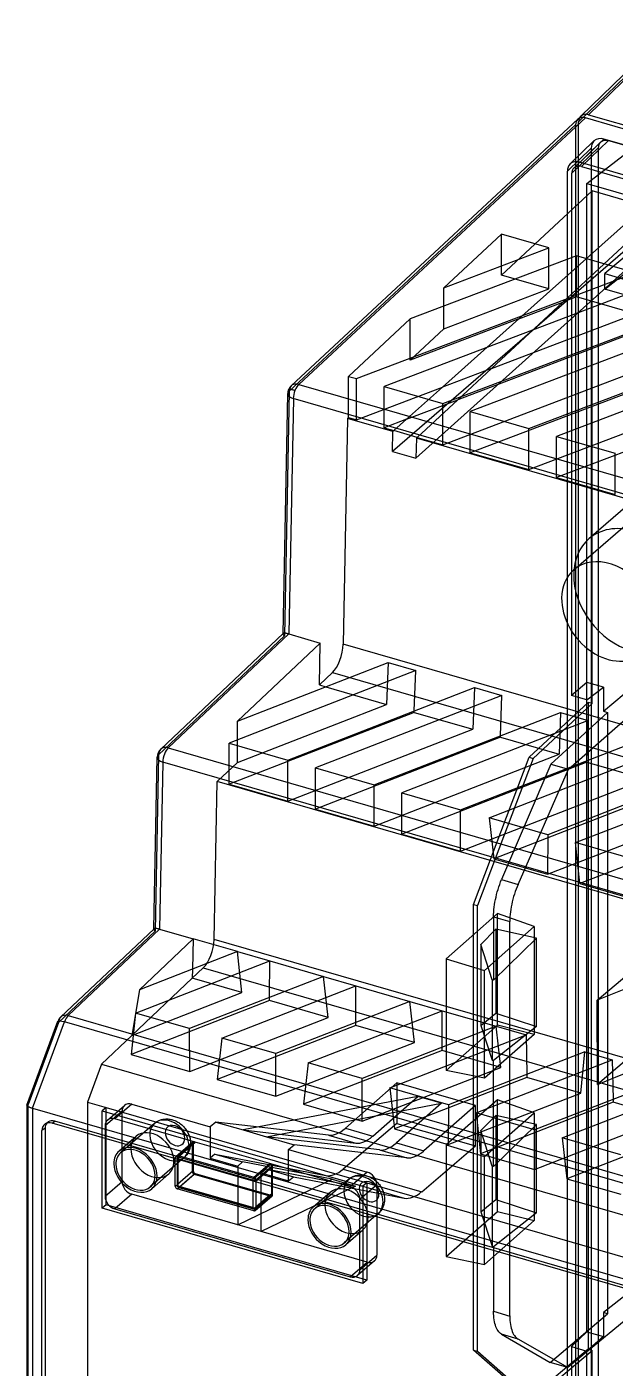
# Model space of a CAD drawing. Header units: millimetres. Extents: x 119 to 193, y -192 to -87.
# Drawn here: x 118.7 to 144.7, y -146.6 to -87.3 of the extents above; entities that cross this region are included whole.
import ezdxf

# ---------------------------------------------------------------- set-up
doc = ezdxf.new("R2010")
doc.units = ezdxf.units.MM
doc.layers.add('MAIN-1', color=7, linetype='Continuous')
doc.layers.add('MAIN-2', color=7, linetype='Continuous')

msp = doc.modelspace()

# ---------------------------------------------------------------- linework, layer by layer
at = {"layer": 'MAIN-1'}
for p, q in [((143.157, -91.236), (147.167, -87.353)), ((143.496, -91.17), (147.505, -87.287)), ((143.496, -91.17), (187.729, -103.939)), ((143.026, -91.373), (130.365, -103.144)), ((130.699, -103.083), (143.36, -91.311)), ((187.565, -104.072), (143.36, -91.311)), ((139.655, -96.445), (137.11, -98.812)), ((139.655, -97.844), (139.655, -96.445)), ((141.746, -97.049), (139.655, -96.445)), ((137.11, -98.812), (141.746, -97.049)), ((142.965, -97.401), (135.625, -100.193)), ((145.556, -98.149), (142.965, -97.401)), ((142.965, -99.134), (142.965, -97.401)), ((133.245, -102.831), (145.556, -98.149)), ((146.775, -98.501), (134.464, -103.183)), ((137.056, -103.931), (149.367, -99.249)), ((150.586, -99.601), (138.275, -104.283)), ((135.625, -100.193), (132.896, -102.73)), ((135.625, -101.926), (135.625, -100.193)), ((140.866, -105.031), (153.177, -100.349)), ((154.397, -100.701), (142.085, -105.383)), ((130.699, -103.083), (174.515, -115.732)), ((132.896, -102.73), (133.245, -102.831)), ((130.206, -103.501), (129.999, -114.101)), ((130.207, -103.474), (130.206, -103.501)), ((130.21, -103.447), (130.207, -103.474)), ((130.214, -103.421), (130.21, -103.447)), ((130.219, -103.395), (130.214, -103.421)), ((130.226, -103.368), (130.219, -103.395)), ((130.225, -103.537), (130.224, -103.566)), ((130.228, -103.512), (130.225, -103.537)), ((130.234, -103.342), (130.226, -103.368)), ((130.231, -103.488), (130.228, -103.512)), ((130.237, -103.466), (130.231, -103.488)), ((130.244, -103.316), (130.234, -103.342)), ((130.243, -103.444), (130.237, -103.466)), ((130.252, -103.423), (130.243, -103.444)), ((130.255, -103.291), (130.244, -103.316)), ((130.261, -103.401), (130.252, -103.423)), ((130.269, -103.264), (130.255, -103.291)), ((130.273, -103.379), (130.261, -103.401)), ((130.285, -103.238), (130.269, -103.264)), ((130.285, -103.357), (130.273, -103.379)), ((130.299, -103.217), (130.285, -103.238)), ((130.299, -103.335), (130.285, -103.357)), ((130.314, -103.198), (130.299, -103.217)), ((130.314, -103.313), (130.299, -103.335)), ((130.326, -103.184), (130.314, -103.198)), ((130.314, -103.313), (130.316, -103.291)), ((130.33, -103.314), (130.314, -103.313)), ((130.316, -103.291), (130.318, -103.27)), ((130.318, -103.27), (130.322, -103.25)), ((130.322, -103.25), (130.326, -103.231)), ((130.339, -103.17), (130.326, -103.184)), ((130.326, -103.231), (130.332, -103.213)), ((130.348, -103.316), (130.33, -103.314)), ((130.332, -103.213), (130.338, -103.196)), ((130.338, -103.196), (130.346, -103.18)), ((130.352, -103.157), (130.339, -103.17)), ((130.346, -103.18), (130.355, -103.165)), ((130.366, -103.318), (130.348, -103.316)), ((130.365, -103.144), (130.352, -103.157)), ((130.355, -103.165), (130.366, -103.151)), ((130.366, -103.151), (130.378, -103.136)), ((130.385, -103.321), (130.366, -103.318)), ((130.378, -103.136), (130.393, -103.121)), ((130.405, -103.325), (130.385, -103.321)), ((130.426, -103.329), (130.405, -103.325)), ((130.448, -103.334), (130.426, -103.329)), ((130.472, -103.34), (130.448, -103.334)), ((130.499, -103.347), (130.472, -103.34)), ((130.53, -103.355), (130.499, -103.347)), ((134.464, -103.183), (137.056, -103.931)), ((130.457, -103.712), (130.254, -114.111)), ((174.272, -116.36), (130.456, -103.712)), ((138.275, -104.283), (140.866, -105.031)), ((142.085, -105.383), (144.677, -106.131)), ((130.007, -114.094), (124.597, -119.207)), ((124.932, -119.145), (130.253, -114.111)), ((130.012, -114.09), (130.006, -114.094)), ((130.02, -114.086), (130.012, -114.09)), ((130.029, -114.083), (130.02, -114.086)), ((130.039, -114.081), (130.029, -114.083)), ((130.052, -114.079), (130.039, -114.081)), ((130.067, -114.079), (130.052, -114.079)), ((130.083, -114.079), (130.067, -114.079)), ((130.1, -114.08), (130.083, -114.079)), ((130.119, -114.082), (130.1, -114.08)), ((130.139, -114.085), (130.119, -114.082)), ((130.161, -114.089), (130.139, -114.085)), ((130.182, -114.094), (130.161, -114.089)), ((130.205, -114.099), (130.182, -114.094)), ((130.229, -114.105), (130.205, -114.099)), ((130.253, -114.111), (130.229, -114.105)), ((130.253, -114.111), (131.643, -114.512)), ((131.643, -114.512), (127.988, -117.967)), ((131.607, -116.366), (131.643, -114.512)), ((127.988, -117.967), (134.645, -115.379)), ((134.645, -115.379), (135.864, -115.731)), ((135.864, -115.731), (127.627, -118.933)), ((135.8, -117.511), (135.864, -115.731)), ((130.218, -119.681), (138.455, -116.479)), ((131.607, -116.366), (131.893, -116.449)), ((138.455, -116.479), (139.674, -116.831)), ((139.674, -116.831), (131.437, -120.033)), ((139.611, -118.611), (139.674, -116.831)), ((134.029, -120.781), (142.266, -117.579)), ((143.485, -117.931), (135.248, -121.133)), ((142.266, -117.579), (143.485, -117.931)), ((143.421, -119.711), (143.485, -117.931)), ((127.627, -118.933), (130.218, -119.681)), ((137.839, -121.881), (146.076, -118.679)), ((139.107, -122.231), (147.32, -119.038)), ((124.293, -127.145), (124.441, -119.56)), ((124.932, -119.145), (168.571, -131.742)), ((124.692, -119.771), (124.548, -127.156)), ((168.33, -132.369), (124.692, -119.772)), ((131.437, -120.033), (134.029, -120.781)), ((149.912, -119.786), (141.698, -122.98)), ((142.917, -123.331), (151.131, -120.138)), ((135.248, -121.133), (137.839, -121.881)), ((141.698, -122.98), (139.107, -122.231)), ((145.509, -124.08), (142.917, -123.331)), ((124.301, -127.138), (120.176, -131.036)), ((120.511, -130.974), (124.547, -127.156)), ((124.306, -127.134), (124.3, -127.138)), ((124.313, -127.13), (124.306, -127.134)), ((124.322, -127.127), (124.313, -127.13)), ((124.333, -127.125), (124.322, -127.127)), ((124.346, -127.123), (124.333, -127.125)), ((124.36, -127.123), (124.346, -127.123)), ((124.377, -127.123), (124.36, -127.123)), ((124.394, -127.125), (124.377, -127.123)), ((124.413, -127.127), (124.394, -127.125)), ((124.433, -127.13), (124.413, -127.127)), ((124.454, -127.133), (124.433, -127.13)), ((124.476, -127.138), (124.454, -127.133)), ((124.499, -127.143), (124.476, -127.138)), ((124.523, -127.149), (124.499, -127.143)), ((124.547, -127.156), (124.523, -127.149)), ((124.547, -127.156), (124.547, -127.156)), ((124.547, -127.156), (124.547, -127.156)), ((124.547, -127.156), (124.547, -127.156)), ((124.547, -127.156), (124.547, -127.156)), ((124.547, -127.156), (124.547, -127.156)), ((124.547, -127.156), (124.547, -127.156)), ((124.547, -127.156), (124.547, -127.156)), ((124.547, -127.156), (124.547, -127.156)), ((124.547, -127.156), (124.547, -127.156)), ((124.547, -127.156), (124.547, -127.156)), ((124.547, -127.156), (124.547, -127.156)), ((124.547, -127.156), (124.547, -127.155)), ((124.547, -127.155), (124.547, -127.155)), ((124.547, -127.155), (124.547, -127.155)), ((124.547, -127.155), (124.547, -127.155)), ((124.547, -127.155), (124.547, -127.155)), ((124.547, -127.155), (124.547, -127.155)), ((124.547, -127.155), (124.547, -127.155)), ((124.547, -127.155), (124.547, -127.155)), ((124.547, -127.155), (124.547, -127.155)), ((124.547, -127.155), (124.547, -127.155)), ((124.547, -127.155), (124.547, -127.156)), ((124.547, -127.156), (124.547, -127.155)), ((124.547, -127.155), (124.547, -127.155)), ((124.547, -127.155), (124.547, -127.155)), ((124.547, -127.155), (124.547, -127.155)), ((124.547, -127.155), (124.547, -127.155)), ((124.547, -127.155), (124.547, -127.155)), ((124.547, -127.155), (124.547, -127.155)), ((124.547, -127.155), (124.547, -127.155)), ((124.547, -127.155), (124.547, -127.155)), ((124.547, -127.155), (124.547, -127.155)), ((124.547, -127.155), (124.547, -127.155)), ((124.547, -127.155), (124.547, -127.155)), ((124.547, -127.155), (124.547, -127.155)), ((124.547, -127.155), (124.547, -127.155)), ((124.547, -127.155), (124.547, -127.155)), ((124.547, -127.155), (124.547, -127.155)), ((124.547, -127.155), (124.547, -127.155)), ((124.547, -127.155), (124.547, -127.155)), ((124.547, -127.155), (124.547, -127.155)), ((124.547, -127.155), (124.547, -127.155)), ((124.547, -127.155), (124.547, -127.155)), ((124.547, -127.155), (124.547, -127.155)), ((124.547, -127.155), (124.547, -127.155)), ((124.547, -127.155), (124.547, -127.155)), ((124.547, -127.155), (124.547, -127.156)), ((124.547, -127.156), (124.547, -127.156)), ((124.547, -127.156), (124.547, -127.156)), ((124.547, -127.156), (124.547, -127.156)), ((124.547, -127.156), (126.032, -127.584)), ((123.657, -129.829), (126.032, -127.584)), ((126.032, -127.584), (126.001, -128.918)), ((127.983, -128.147), (126.032, -127.584)), ((123.489, -130.863), (129.412, -128.56)), ((127.983, -128.147), (123.657, -129.829)), ((127.983, -128.147), (129.412, -128.56)), ((129.406, -130.176), (129.412, -128.56)), ((129.412, -128.56), (131.794, -129.247)), ((131.794, -129.247), (125.871, -131.55)), ((127.3, -131.963), (133.223, -129.66)), ((131.794, -129.247), (133.223, -129.66)), ((133.217, -131.276), (133.223, -129.66)), ((133.223, -129.66), (135.604, -130.347)), ((135.604, -130.347), (129.681, -132.65)), ((135.604, -130.347), (137.033, -130.76)), ((125.871, -131.55), (123.489, -130.863)), ((131.11, -133.063), (137.033, -130.76)), ((137.027, -132.376), (137.033, -130.76)), ((137.033, -130.76), (139.415, -131.447)), ((118.683, -134.927), (120.051, -131.226)), ((118.932, -135.061), (120.34, -131.255)), ((163.843, -143.813), (120.34, -131.255)), ((120.511, -130.974), (164.014, -143.533)), ((139.415, -131.447), (133.492, -133.75)), ((139.415, -131.447), (140.739, -131.83)), ((129.681, -132.65), (127.3, -131.963)), ((134.717, -134.171), (140.739, -131.83)), ((140.739, -131.83), (140.775, -133.571)), ((143.33, -132.578), (137.309, -134.919)), ((143.33, -132.578), (144.549, -132.93)), ((133.492, -133.75), (131.11, -133.063)), ((138.528, -135.271), (144.549, -132.93)), ((144.549, -132.93), (144.585, -134.671)), ((147.14, -133.678), (141.119, -136.019)), ((137.309, -134.919), (134.717, -134.171)), ((142.338, -136.371), (148.36, -134.03)), ((118.683, -134.927), (118.682, -134.928)), ((118.682, -134.928), (118.682, -134.93)), ((118.682, -134.93), (118.682, -134.931)), ((118.682, -134.931), (118.682, -134.932)), ((118.682, -134.932), (118.682, -134.933)), ((118.682, -134.933), (118.683, -134.94)), ((118.682, -134.933), (118.682, -167.986)), ((118.683, -134.926), (118.683, -134.927)), ((118.683, -134.94), (118.687, -134.948)), ((118.687, -134.948), (118.693, -134.956)), ((118.693, -134.956), (118.702, -134.964)), ((118.702, -134.964), (118.714, -134.973)), ((118.714, -134.973), (118.727, -134.982)), ((118.727, -134.982), (118.743, -134.991)), ((118.743, -134.991), (118.761, -135)), ((118.761, -135), (118.781, -135.009)), ((118.781, -135.009), (118.803, -135.018)), ((118.803, -135.018), (118.826, -135.027)), ((118.826, -135.027), (118.851, -135.036)), ((118.851, -135.036), (118.877, -135.044)), ((118.877, -135.044), (118.904, -135.053)), ((118.904, -135.053), (118.932, -135.061)), ((118.932, -135.061), (118.932, -168.292)), ((118.932, -135.061), (162.393, -147.607)), ((141.119, -136.019), (138.528, -135.271)), ((119.491, -135.944), (119.347, -136.047)), ((119.347, -167.545), (119.347, -136.047)), ((119.491, -135.944), (119.491, -167.443)), ((161.528, -147.771), (119.799, -135.725)), ((144.93, -137.119), (142.338, -136.371)), ((125.242, -138.514), (125.242, -137.297)), ((125.322, -137.32), (125.322, -138.465)), ((125.372, -138.508), (125.372, -137.334)), ((125.242, -138.514), (125.322, -138.444)), ((125.329, -138.625), (125.401, -138.563)), ((128.707, -139.6), (125.329, -138.625)), ((128.663, -139.458), (125.372, -138.508)), ((125.395, -138.561), (128.685, -139.511)), ((128.663, -138.284), (128.663, -139.458)), ((128.793, -138.322), (128.793, -139.539)), ((128.707, -139.6), (128.793, -139.525)), ((128.779, -139.49), (128.793, -139.478))]:
    msp.add_line(p, q, dxfattribs=at)
for centre, radius, start, end in [((124.941, -119.57), 0.5, 133.3871, 178.88195), ((120.52, -131.4), 0.5, 133.38658, 159.71038), ((125.422, -138.465), 0.1, 179.99773, 253.89664), ((128.713, -139.415), 0.1, 253.89847, 310.89322)]:
    msp.add_arc(centre, radius, start, end, dxfattribs=at)
for centre, major_axis, ratio, start_param, end_param in [((143.496, -91.603), (-0.327, 0.378), 0.749492, 0.042242, 0.331647), ((143.496, -91.603), (-0.327, 0.378), 0.749492, -0.856555, 0.042242), ((143.36, -91.744), (-0.327, 0.378), 0.749863, -0.856361, 0.028784), ((130.706, -103.511), (0.34, -0.366), 0.740404, 2.258318, 3.043931), ((130.706, -103.511), (-0.139, -0.48), 0.433013, -2.527419, -1.772555), ((130.706, -103.511), (-0.5, 0.01), 0.473389, -0.000054, 0.276817), ((130.706, -103.511), (-0.5, 0.01), 0.473389, 0.276817, 1.056702), ((130.706, -103.511), (0.34, -0.366), 0.740404, 3.043931, 3.141613), ((130.706, -103.511), (-0.139, -0.48), 0.433013, -1.772555, -1.0177), ((144.39, -113.117), (-1.504, 1.871), 0.767034, -1.777814, 0.036977), ((144.39, -113.117), (-1.504, 1.871), 0.767034, 0.036977, 0.741914), ((144.39, -113.117), (-1.504, 1.871), 0.767034, 0.741914, 3.174241), ((124.941, -119.57), (0.343, -0.363), 0.735842, 2.252359, 3.141639), ((124.941, -119.57), (-0.5, 0.01), 0.473389, -0.000012, 1.0595), ((124.941, -119.57), (-0.139, -0.48), 0.433013, -2.518684, -1.017699), ((120.52, -131.4), (0.343, -0.363), 0.735842, 2.252359, 3.141639), ((120.52, -131.4), (-0.469, 0.173), 0.163946, -1.117362, -0.000042), ((120.52, -131.4), (-0.139, -0.48), 0.433013, -2.518684, -1.750739), ((119.799, -136.177), (-0.342, 0.394), 0.75, -0.857072, -0.099367), ((119.799, -136.177), (-0.342, 0.394), 0.75, -0.099367, 0.713724), ((119.924, -136.069), (0.327, -0.378), 0.75, -3.022203, -2.427868), ((125.329, -138.539), (0.0655, -0.0756), 0.75, -2.427868, -0.857072), ((125.422, -138.465), (0.1, 0), 0.5, 3.141557, 4.18879), ((125.422, -138.465), (0.0277, 0.0961), 0.433013, 2.158799, 3.141554), ((128.713, -139.415), (-0.1, 0), 0.5, 1.047198, 2.496489), ((128.713, -139.415), (0.0277, 0.0961), 0.433013, 2.158799, 3.141554), ((128.707, -139.514), (-0.0655, 0.0756), 0.75, 2.284521, 3.141594), ((128.707, -139.514), (-0.0655, 0.0756), 0.75, -3.141592, -2.427868), ((128.713, -139.415), (0.0655, -0.0756), 0.75, 0.000001, 0.317754)]:
    msp.add_ellipse(centre, major_axis=major_axis, ratio=ratio, start_param=start_param, end_param=end_param, dxfattribs=at)
at = {"layer": 'MAIN-2'}
for p, q in [((147.073, -87.595), (143.063, -91.478)), ((143.429, -94.212), (148.081, -90.616)), ((142.927, -91.62), (130.271, -103.388)), ((142.927, -91.62), (142.927, -168.314)), ((143.063, -168.187), (143.063, -91.478)), ((143.74, -92.33), (142.69, -93.347)), ((142.848, -93.531), (144.041, -92.375)), ((144.18, -92.245), (143.13, -93.262)), ((143.187, -93.465), (144.38, -92.31)), ((143.979, -92.464), (143.987, -92.448)), ((143.987, -92.448), (143.996, -92.432)), ((143.996, -92.432), (144.006, -92.417)), ((144.006, -92.417), (144.017, -92.402)), ((144.017, -92.402), (144.029, -92.388)), ((144.029, -92.388), (144.041, -92.375)), ((144.041, -92.375), (144.054, -92.363)), ((144.054, -92.363), (144.068, -92.352)), ((144.068, -92.352), (144.083, -92.342)), ((144.083, -92.342), (144.098, -92.333)), ((144.098, -92.333), (144.114, -92.324)), ((144.114, -92.324), (144.13, -92.317)), ((144.13, -92.317), (144.147, -92.31)), ((144.147, -92.31), (144.165, -92.305)), ((144.165, -92.305), (144.183, -92.3)), ((186.745, -104.533), (144.18, -92.245)), ((144.183, -92.3), (144.201, -92.297)), ((144.201, -92.297), (144.22, -92.294)), ((144.22, -92.294), (144.238, -92.292)), ((144.238, -92.292), (144.258, -92.292)), ((144.258, -92.292), (144.277, -92.292)), ((144.277, -92.292), (144.297, -92.293)), ((144.297, -92.293), (144.317, -92.296)), ((144.317, -92.296), (144.338, -92.299)), ((144.338, -92.299), (144.359, -92.304)), ((144.359, -92.304), (144.38, -92.31)), ((144.38, -92.31), (186.845, -104.568)), ((142.567, -93.662), (143.617, -92.646)), ((143.947, -92.617), (142.754, -93.773)), ((143.617, -92.645), (143.617, -167.686)), ((143.947, -92.617), (143.948, -92.596)), ((143.947, -167.558), (143.947, -92.617)), ((143.948, -92.596), (143.949, -92.575)), ((143.949, -92.575), (143.952, -92.555)), ((143.952, -92.555), (143.955, -92.536)), ((143.955, -92.536), (143.96, -92.517)), ((143.96, -92.517), (143.965, -92.499)), ((143.965, -92.499), (143.972, -92.481)), ((143.972, -92.481), (143.979, -92.464)), ((143.13, -93.262), (185.595, -105.521)), ((143.187, -93.465), (185.538, -105.691)), ((142.567, -168.603), (142.567, -93.662)), ((142.754, -93.773), (142.754, -116.825)), ((143.429, -117.02), (143.429, -94.21)), ((143.43, -94.21), (185.296, -106.296)), ((143.663, -94.538), (139.655, -98.265)), ((145.991, -95.21), (143.663, -94.538)), ((143.663, -117.183), (143.663, -94.538)), ((140.419, -100.188), (145.991, -95.21)), ((148.081, -94.947), (144.213, -98.192)), ((146.702, -95.796), (134.832, -106.049)), ((135.876, -106.35), (147.393, -95.996)), ((146.703, -95.415), (142.366, -99.448)), ((144.213, -98.878), (148.081, -95.812)), ((141.746, -98.868), (141.746, -97.049)), ((139.655, -98.265), (139.655, -97.844)), ((141.746, -98.868), (139.655, -98.265)), ((144.213, -98.878), (144.213, -98.192)), ((144.213, -98.192), (145.295, -98.505)), ((137.11, -100.632), (137.11, -98.812)), ((137.11, -100.632), (141.746, -98.868)), ((145.295, -99.19), (144.213, -98.878)), ((139.211, -102.382), (142.366, -99.448)), ((140.419, -100.188), (142.366, -99.448)), ((142.965, -99.22), (142.366, -99.448)), ((142.965, -99.22), (142.965, -99.134)), ((145.556, -99.968), (142.965, -99.22)), ((139.211, -102.382), (145.556, -99.968)), ((140.419, -100.188), (135.625, -102.012)), ((137.11, -100.632), (135.625, -102.012)), ((140.419, -100.188), (137.041, -103.207)), ((146.775, -100.32), (137.726, -103.762)), ((137.056, -105.751), (149.367, -101.068)), ((135.625, -102.012), (135.625, -101.926)), ((150.586, -101.42), (138.275, -106.103)), ((139.211, -102.382), (137.041, -103.207)), ((139.211, -102.382), (137.726, -103.762)), ((140.866, -106.851), (153.177, -102.168)), ((154.397, -102.52), (142.085, -107.203)), ((132.896, -104.55), (132.896, -102.73)), ((133.245, -104.651), (133.245, -102.831)), ((130.271, -103.387), (130.06, -114.197)), ((133.245, -104.651), (137.041, -103.207)), ((134.464, -105.003), (134.464, -103.183)), ((135.451, -104.627), (137.041, -103.207)), ((135.451, -104.627), (137.726, -103.762)), ((135.935, -105.427), (137.726, -103.762)), ((137.056, -105.751), (137.056, -103.931)), ((138.275, -106.103), (138.275, -104.283)), ((132.854, -104.589), (132.659, -114.566)), ((132.896, -104.55), (132.854, -104.589)), ((134.85, -105.165), (132.854, -104.589)), ((132.896, -104.55), (133.245, -104.651)), ((135.451, -104.627), (134.464, -105.003)), ((135.451, -104.627), (134.893, -105.126)), ((134.464, -105.003), (134.893, -105.126)), ((134.832, -106.049), (134.85, -105.165)), ((134.85, -105.165), (134.893, -105.126)), ((135.935, -105.427), (134.893, -105.126)), ((135.893, -105.466), (135.876, -106.35)), ((135.935, -105.427), (135.893, -105.466)), ((170.865, -115.562), (135.893, -105.466)), ((135.935, -105.427), (137.056, -105.751)), ((140.866, -106.851), (140.866, -105.031)), ((142.085, -107.203), (142.085, -105.383)), ((134.832, -106.049), (135.876, -106.35)), ((138.275, -106.103), (140.866, -106.851)), ((147.749, -106.239), (143.511, -109.909)), ((144.677, -107.951), (144.677, -106.131)), ((142.085, -107.203), (144.677, -107.951)), ((142.846, -111.279), (148.141, -106.693)), ((130.06, -114.197), (124.506, -119.447)), ((129.999, -114.109), (129.998, -114.112)), ((129.998, -114.112), (129.999, -114.12)), ((129.999, -114.101), (129.999, -114.112)), ((130.001, -114.102), (129.999, -114.105)), ((129.999, -114.105), (129.999, -114.109)), ((129.999, -114.12), (130.003, -114.13)), ((130.002, -114.099), (130.001, -114.102)), ((130.004, -114.097), (130.002, -114.099)), ((130.003, -114.13), (130.008, -114.14)), ((130.006, -114.094), (130.004, -114.097)), ((130.008, -114.14), (130.016, -114.153)), ((130.016, -114.153), (130.027, -114.166)), ((130.027, -114.166), (130.042, -114.181)), ((130.042, -114.181), (130.06, -114.197)), ((173.72, -126.419), (132.659, -114.566)), ((134.645, -115.379), (134.579, -117.224)), ((132.184, -115.821), (131.607, -116.366)), ((132.184, -115.821), (173.23, -127.67)), ((144.161, -117.53), (146.46, -115.587)), ((131.893, -116.449), (134.579, -117.224)), ((138.455, -116.479), (138.389, -118.324)), ((143.422, -116.252), (142.754, -116.825)), ((143.422, -144.942), (143.422, -116.252)), ((144.161, -116.465), (143.422, -116.252)), ((143.43, -117.02), (144.161, -116.465)), ((144.161, -116.465), (144.161, -117.53)), ((127.988, -119.787), (134.579, -117.224)), ((140.879, -119.56), (143.49, -117.133)), ((143.663, -117.183), (141.053, -119.609)), ((142.618, -120.088), (146.043, -117.066)), ((143.429, -117.02), (142.754, -116.825)), ((143.663, -117.183), (143.49, -117.133)), ((143.49, -117.133), (143.49, -145.717)), ((135.798, -117.576), (127.627, -120.753)), ((135.798, -117.576), (135.8, -117.511)), ((135.798, -117.576), (138.389, -118.324)), ((144.344, -117.583), (141.84, -119.863)), ((142.266, -117.579), (142.2, -119.424)), ((144.161, -117.53), (144.344, -117.583)), ((144.344, -117.583), (144.344, -144.143)), ((127.988, -119.787), (127.988, -117.967)), ((130.218, -121.501), (138.389, -118.324)), ((127.627, -120.753), (127.627, -118.933)), ((139.608, -118.676), (131.437, -121.853)), ((139.608, -118.676), (139.611, -118.611)), ((139.608, -118.676), (142.2, -119.424)), ((124.506, -119.447), (124.354, -127.242)), ((130.218, -121.501), (130.218, -119.681)), ((134.029, -122.601), (142.2, -119.424)), ((138.417, -126.066), (140.879, -119.56)), ((141.053, -119.609), (138.591, -126.115)), ((140.879, -119.56), (141.053, -119.609)), ((143.419, -119.776), (143.421, -119.711)), ((127.988, -119.787), (127.089, -120.637)), ((131.437, -121.853), (131.437, -120.033)), ((143.419, -119.776), (135.248, -122.953)), ((141.84, -119.863), (139.661, -124.964)), ((140.385, -125.175), (142.618, -120.088)), ((141.84, -119.863), (142.618, -120.088)), ((143.419, -119.776), (146.01, -120.524)), ((126.953, -127.61), (127.089, -120.637)), ((167.979, -132.44), (127.089, -120.637)), ((127.627, -120.753), (130.218, -121.501)), ((134.029, -122.601), (134.029, -120.781)), ((137.839, -123.701), (146.01, -120.524)), ((135.248, -122.953), (135.248, -121.133)), ((147.359, -120.914), (139.31, -124.043)), ((131.437, -121.853), (134.029, -122.601)), ((137.839, -123.701), (137.839, -121.881)), ((141.692, -124.731), (149.741, -121.601)), ((151.17, -122.014), (143.121, -125.143)), ((139.107, -122.231), (139.31, -124.043)), ((135.248, -122.953), (137.839, -123.701)), ((141.698, -122.98), (141.692, -124.731)), ((143.121, -125.143), (142.917, -123.331)), ((139.31, -124.043), (141.692, -124.731)), ((139.617, -125.07), (139.661, -124.964)), ((139.661, -124.964), (140.385, -125.175)), ((139.412, -125.734), (139.439, -125.62)), ((139.439, -125.62), (139.469, -125.508)), ((139.469, -125.508), (139.503, -125.396)), ((139.503, -125.396), (139.538, -125.286)), ((139.538, -125.286), (139.576, -125.177)), ((139.576, -125.177), (139.617, -125.07)), ((140.223, -125.606), (140.189, -125.717)), ((140.26, -125.496), (140.223, -125.606)), ((140.299, -125.388), (140.26, -125.496)), ((140.34, -125.281), (140.299, -125.388)), ((140.385, -125.175), (140.34, -125.281)), ((143.121, -125.143), (145.502, -125.831)), ((138.417, -145.75), (138.417, -126.066)), ((138.417, -126.066), (138.591, -126.115)), ((138.591, -145.799), (138.591, -126.115)), ((139.321, -126.291), (139.332, -126.182)), ((139.332, -126.182), (139.347, -126.072)), ((139.347, -126.072), (139.366, -125.96)), ((139.366, -125.96), (139.387, -125.847)), ((139.387, -125.847), (139.412, -125.734)), ((140.083, -126.169), (140.064, -126.28)), ((140.105, -126.056), (140.083, -126.169)), ((140.13, -125.943), (140.105, -126.056)), ((140.158, -125.83), (140.13, -125.943)), ((140.189, -125.717), (140.158, -125.83)), ((139.472, -126.462), (137.215, -128.459)), ((139.305, -126.607), (139.307, -126.503)), ((139.305, -126.606), (140.022, -126.814)), ((139.306, -126.607), (139.306, -129.406)), ((139.307, -126.503), (139.312, -126.398)), ((139.312, -126.398), (139.321, -126.291)), ((141.102, -127.038), (139.472, -126.462)), ((139.472, -131.402), (139.472, -126.463)), ((140.023, -126.711), (140.022, -126.814)), ((140.022, -144.245), (140.022, -126.814)), ((140.028, -126.606), (140.023, -126.711)), ((140.037, -126.499), (140.028, -126.606)), ((140.049, -126.391), (140.037, -126.499)), ((140.064, -126.28), (140.049, -126.391)), ((124.354, -127.242), (120.085, -131.277)), ((124.293, -127.153), (124.292, -127.156)), ((124.292, -127.156), (124.293, -127.164)), ((124.293, -127.156), (124.293, -127.145)), ((124.294, -127.147), (124.293, -127.15)), ((124.293, -127.15), (124.293, -127.153)), ((124.293, -127.164), (124.296, -127.174)), ((124.296, -127.144), (124.294, -127.147)), ((124.298, -127.141), (124.296, -127.144)), ((124.296, -127.174), (124.302, -127.185)), ((124.3, -127.138), (124.298, -127.141)), ((124.302, -127.185), (124.31, -127.197)), ((124.31, -127.197), (124.321, -127.21)), ((124.321, -127.21), (124.336, -127.225)), ((124.336, -127.225), (124.354, -127.242)), ((139.403, -127.154), (138.739, -127.828)), ((138.91, -128.977), (141.102, -127.038)), ((139.403, -127.154), (139.403, -130.865)), ((141.207, -127.559), (139.403, -127.154)), ((141.102, -127.038), (141.102, -131.804)), ((167.838, -139.413), (126.953, -127.61)), ((139.244, -129.392), (138.739, -127.828)), ((138.739, -127.828), (138.739, -131.416)), ((139.305, -129.407), (141.207, -127.559)), ((141.207, -131.461), (141.207, -127.559)), ((128.187, -129.959), (127.983, -128.147)), ((137.215, -128.459), (137.215, -133.394)), ((137.215, -128.459), (138.91, -128.977)), ((125.991, -129.325), (126.476, -128.867)), ((126.001, -128.918), (125.991, -129.325)), ((126.476, -128.867), (167.347, -140.665)), ((138.91, -133.74), (138.91, -128.977)), ((143.881, -130.298), (145.193, -129.18)), ((125.991, -129.325), (123.318, -131.852)), ((128.187, -129.959), (125.991, -129.325)), ((131.997, -131.059), (131.794, -129.247)), ((139.305, -129.406), (139.244, -129.392)), ((139.244, -129.392), (139.244, -132.941)), ((145.421, -129.668), (143.881, -130.298)), ((129.406, -130.311), (123.286, -132.691)), ((123.657, -129.829), (123.318, -131.852)), ((123.318, -131.852), (128.187, -129.959)), ((129.406, -130.311), (129.406, -130.176)), ((131.997, -131.059), (129.406, -130.311)), ((135.808, -132.159), (135.604, -130.347)), ((143.897, -134.018), (143.881, -130.298)), ((123.489, -130.863), (123.286, -132.691)), ((138.739, -131.416), (139.403, -130.865)), ((139.403, -130.865), (141.207, -131.461)), ((120.085, -131.277), (118.746, -134.896)), ((125.877, -133.439), (125.871, -131.55)), ((125.877, -133.439), (131.997, -131.059)), ((133.216, -131.411), (127.096, -133.791)), ((133.216, -131.411), (133.217, -131.276)), ((135.808, -132.159), (133.216, -131.411)), ((137.215, -133.394), (139.472, -131.402)), ((138.739, -131.416), (139.244, -132.94)), ((141.207, -131.461), (139.305, -132.96)), ((139.618, -133.259), (139.415, -131.447)), ((141.102, -131.805), (139.472, -131.401)), ((121.976, -133.12), (123.318, -131.852)), ((127.3, -131.963), (127.096, -133.791)), ((141.102, -131.805), (138.91, -133.74)), ((123.286, -132.691), (125.877, -133.439)), ((129.688, -134.539), (129.681, -132.65)), ((129.688, -134.539), (135.808, -132.159)), ((137.027, -132.511), (130.907, -134.891)), ((137.027, -132.511), (137.027, -132.376)), ((139.618, -133.259), (137.027, -132.511)), ((143.159, -134.393), (143.33, -132.578)), ((121.976, -133.12), (121.356, -134.798)), ((121.976, -133.12), (162.709, -144.879)), ((131.11, -133.063), (130.907, -134.891)), ((133.498, -135.639), (139.618, -133.259)), ((139.244, -132.94), (139.305, -132.961)), ((139.305, -137.634), (139.305, -132.96)), ((145.193, -132.914), (143.897, -134.018)), ((127.096, -133.791), (129.688, -134.539)), ((133.498, -135.639), (133.492, -133.75)), ((140.778, -133.705), (134.921, -135.982)), ((138.91, -133.74), (137.215, -133.394)), ((140.775, -133.571), (140.778, -133.705)), ((143.159, -134.393), (140.778, -133.705)), ((143.897, -134.018), (145.411, -133.399)), ((132.761, -135.945), (135.036, -133.94)), ((134.717, -134.171), (134.921, -135.982)), ((138.5, -134.94), (135.036, -133.94)), ((135.036, -133.94), (135.036, -135.734)), ((137.303, -136.67), (143.159, -134.393)), ((118.687, -134.92), (118.683, -134.926)), ((118.694, -134.914), (118.687, -134.92)), ((118.703, -134.909), (118.694, -134.914)), ((118.715, -134.904), (118.703, -134.909)), ((118.729, -134.9), (118.715, -134.904)), ((118.746, -134.896), (118.729, -134.9)), ((118.746, -167.777), (118.746, -134.896)), ((121.356, -134.798), (121.356, -167.53)), ((121.356, -134.798), (122.184, -135.037)), ((122.184, -135.037), (122.009, -135.188)), ((122.184, -135.037), (133.702, -138.362)), ((122.184, -139.334), (122.184, -135.037)), ((122.244, -135.589), (122.994, -134.94)), ((123.322, -134.885), (122.572, -135.534)), ((123.322, -134.885), (126.786, -135.885)), ((135.959, -134.545), (128.239, -136.026)), ((129.278, -136.326), (136.999, -134.845)), ((130.907, -134.891), (133.498, -135.639)), ((133.974, -136.295), (135.959, -134.545)), ((136.999, -134.845), (135.013, -136.595)), ((136.999, -134.845), (135.959, -134.545)), ((138.5, -134.94), (136.225, -136.945)), ((139.472, -134.69), (137.215, -136.686)), ((137.309, -134.919), (137.303, -136.67)), ((138.5, -136.734), (138.5, -134.94)), ((144.588, -134.805), (138.731, -137.082)), ((139.472, -139.629), (139.472, -134.69)), ((141.102, -135.266), (139.472, -134.69)), ((144.585, -134.671), (144.588, -134.805)), ((146.97, -135.493), (144.588, -134.805)), ((119.488, -135.759), (119.626, -135.669)), ((119.799, -135.725), (119.924, -135.636)), ((125.329, -137.196), (119.924, -135.636)), ((122.009, -139.485), (122.009, -135.188)), ((122.009, -135.188), (133.527, -138.513)), ((122.889, -135.193), (122.139, -135.842)), ((126.079, -136.547), (122.572, -135.534)), ((122.889, -138.311), (122.889, -135.193)), ((124.326, -135.734), (124.359, -135.707)), ((124.359, -135.707), (124.393, -135.682)), ((124.393, -135.682), (124.429, -135.658)), ((124.429, -135.658), (124.466, -135.637)), ((124.466, -135.637), (124.484, -135.628)), ((124.484, -135.628), (124.52, -135.611)), ((124.52, -135.611), (124.556, -135.595)), ((124.556, -135.595), (124.593, -135.582)), ((124.593, -135.582), (124.632, -135.57)), ((124.632, -135.57), (124.698, -135.554)), ((124.698, -135.554), (124.764, -135.544)), ((124.764, -135.544), (124.83, -135.539)), ((124.83, -135.539), (124.873, -135.539)), ((124.873, -135.539), (124.915, -135.541)), ((124.915, -135.541), (124.957, -135.544)), ((124.957, -135.544), (124.999, -135.55)), ((124.999, -135.55), (125.042, -135.557)), ((125.042, -135.557), (125.084, -135.567)), ((125.084, -135.567), (125.12, -135.576)), ((125.12, -135.576), (125.167, -135.591)), ((125.167, -135.591), (125.215, -135.609)), ((125.215, -135.609), (125.261, -135.629)), ((125.261, -135.629), (125.307, -135.651)), ((125.307, -135.651), (125.35, -135.675)), ((125.35, -135.675), (125.393, -135.7)), ((125.393, -135.7), (125.434, -135.728)), ((127.026, -135.676), (126.786, -135.885)), ((127.026, -135.676), (128.239, -136.026)), ((132.008, -136.259), (127.026, -135.676)), ((138.528, -135.271), (138.731, -137.082)), ((139.403, -135.382), (138.739, -136.055)), ((138.91, -137.204), (141.102, -135.266)), ((139.403, -135.382), (139.403, -139.093)), ((141.207, -135.786), (139.403, -135.382)), ((141.102, -135.266), (141.102, -140.032)), ((141.113, -137.77), (146.97, -135.493)), ((122.139, -135.842), (122.139, -138.96)), ((124.326, -135.734), (122.826, -137.033)), ((125.434, -135.728), (125.474, -135.758)), ((125.474, -135.758), (125.527, -135.801)), ((125.527, -135.801), (125.574, -135.844)), ((125.574, -135.844), (125.619, -135.89)), ((125.619, -135.89), (125.652, -135.928)), ((125.652, -135.928), (125.683, -135.966)), ((125.683, -135.966), (125.713, -136.006)), ((125.713, -136.006), (125.74, -136.048)), ((125.74, -136.048), (125.766, -136.089)), ((125.766, -136.089), (125.79, -136.132)), ((125.79, -136.132), (125.812, -136.175)), ((125.812, -136.175), (125.832, -136.22)), ((125.832, -136.22), (125.85, -136.267)), ((125.85, -136.267), (125.866, -136.314)), ((126.786, -135.885), (126.786, -137.27)), ((128.239, -136.026), (129.278, -136.326)), ((128.239, -136.026), (133.22, -136.609)), ((132.008, -136.259), (133.22, -136.609)), ((135.036, -135.734), (132.663, -137.753)), ((132.761, -135.945), (133.974, -136.295)), ((134.921, -135.982), (137.303, -136.67)), ((135.036, -135.734), (138.5, -136.734)), ((139.244, -137.619), (138.739, -136.055)), ((138.739, -136.055), (138.739, -139.643)), ((139.305, -137.634), (141.207, -135.786)), ((141.119, -136.019), (141.113, -137.77)), ((141.207, -139.688), (141.207, -135.786)), ((148.399, -135.905), (142.542, -138.182)), ((123.511, -136.308), (122.761, -136.957)), ((125.992, -136.608), (125.242, -137.258)), ((126.014, -136.558), (125.264, -137.207)), ((126.079, -136.547), (125.329, -137.196)), ((126.036, -136.621), (125.336, -137.227)), ((126.057, -136.57), (125.357, -137.177)), ((125.422, -137.166), (126.122, -136.559)), ((125.868, -136.898), (125.841, -136.967)), ((125.866, -136.314), (125.88, -136.362)), ((125.889, -136.827), (125.868, -136.898)), ((125.88, -136.362), (125.892, -136.41)), ((125.9, -136.774), (125.889, -136.827)), ((125.892, -136.41), (125.902, -136.465)), ((125.91, -136.695), (125.9, -136.774)), ((125.902, -136.465), (125.909, -136.52)), ((125.909, -136.52), (125.913, -136.567)), ((125.914, -136.615), (125.91, -136.695)), ((125.913, -136.567), (125.914, -136.615)), ((125.992, -136.608), (125.992, -137.864)), ((126.036, -136.621), (126.036, -137.833)), ((126.122, -136.559), (126.079, -136.547)), ((129.413, -137.509), (126.122, -136.559)), ((129.278, -136.326), (130.49, -136.676)), ((134.259, -136.909), (129.278, -136.326)), ((130.25, -136.885), (130.49, -136.676)), ((130.25, -136.885), (133.714, -137.885)), ((130.25, -138.27), (130.25, -136.885)), ((135.472, -137.259), (130.49, -136.676)), ((135.013, -136.595), (136.225, -136.945)), ((136.127, -138.753), (138.5, -136.734)), ((137.215, -136.686), (137.215, -141.622)), ((137.215, -136.686), (138.91, -137.204)), ((142.338, -136.371), (142.542, -138.182)), ((125.636, -137.246), (124.136, -138.545)), ((125.242, -137.297), (125.242, -137.258)), ((125.322, -137.252), (125.322, -137.32)), ((125.329, -137.196), (128.707, -138.171)), ((125.336, -138.44), (125.336, -137.227)), ((125.372, -137.334), (125.372, -137.295)), ((128.663, -138.245), (125.372, -137.295)), ((125.422, -137.166), (128.713, -138.116)), ((125.667, -137.217), (125.636, -137.246)), ((125.711, -137.171), (125.667, -137.217)), ((125.751, -137.121), (125.711, -137.171)), ((125.781, -137.079), (125.751, -137.121)), ((125.807, -137.034), (125.781, -137.079)), ((125.841, -136.967), (125.807, -137.034)), ((126.994, -137.09), (126.786, -137.27)), ((126.786, -137.27), (127.998, -137.62)), ((126.994, -137.09), (131.894, -138.037)), ((126.994, -137.09), (128.207, -137.44)), ((128.207, -137.44), (127.998, -137.62)), ((132.168, -138.206), (128.207, -137.44)), ((134.259, -136.909), (135.472, -137.259)), ((138.731, -137.082), (141.113, -137.77)), ((138.91, -141.967), (138.91, -137.203)), ((124.951, -137.971), (124.201, -138.62)), ((125.322, -138.444), (125.992, -137.864)), ((126.036, -137.833), (125.336, -138.44)), ((125.401, -138.563), (126.079, -137.976)), ((126.122, -137.945), (125.422, -138.551)), ((126.079, -137.976), (129.457, -138.951)), ((126.122, -137.945), (129.413, -138.895)), ((127.998, -137.62), (127.998, -140.219)), ((128.707, -138.171), (129.457, -137.522)), ((128.713, -138.116), (129.413, -137.509)), ((128.793, -138.283), (129.543, -137.633)), ((128.8, -138.227), (129.5, -137.621)), ((129.037, -137.92), (129.246, -137.74)), ((129.037, -137.92), (130.25, -138.27)), ((129.037, -140.519), (129.037, -137.92)), ((129.246, -137.74), (130.459, -138.09)), ((129.246, -137.74), (133.207, -138.506)), ((129.457, -137.522), (129.413, -137.509)), ((132.964, -138.534), (129.457, -137.522)), ((129.5, -138.833), (129.5, -137.621)), ((129.543, -138.889), (129.543, -137.633)), ((131.894, -138.037), (135.358, -139.037)), ((132.663, -137.753), (136.127, -138.753)), ((133.714, -137.885), (132.964, -138.534)), ((133.093, -138.086), (133.13, -138.07)), ((133.13, -138.07), (133.167, -138.057)), ((133.167, -138.057), (133.205, -138.045)), ((133.205, -138.045), (133.272, -138.029)), ((133.272, -138.029), (133.338, -138.019)), ((133.338, -138.019), (133.404, -138.014)), ((133.404, -138.014), (133.446, -138.014)), ((133.446, -138.014), (133.488, -138.016)), ((133.488, -138.016), (133.531, -138.019)), ((133.531, -138.019), (133.573, -138.025)), ((133.573, -138.025), (133.615, -138.032)), ((133.615, -138.032), (133.657, -138.042)), ((133.657, -138.042), (133.693, -138.051)), ((133.693, -138.051), (133.741, -138.066)), ((133.741, -138.066), (133.788, -138.084)), ((139.305, -137.634), (139.244, -137.619)), ((139.244, -137.619), (139.244, -141.168)), ((122.889, -138.311), (122.139, -138.96)), ((128.713, -139.501), (125.422, -138.551)), ((127.998, -140.219), (132.168, -138.206)), ((128.663, -138.245), (128.663, -138.284)), ((161.653, -147.682), (128.707, -138.171)), ((128.793, -138.283), (128.793, -138.322)), ((128.8, -138.227), (128.8, -139.44)), ((133.207, -138.506), (129.037, -140.519)), ((130.25, -138.27), (130.459, -138.09)), ((130.459, -138.09), (135.358, -139.037)), ((132.9, -138.209), (131.4, -139.508)), ((132.168, -138.206), (133.207, -138.506)), ((132.9, -138.209), (132.933, -138.182)), ((132.933, -138.182), (132.967, -138.157)), ((132.967, -138.157), (133.003, -138.133)), ((133.003, -138.133), (133.04, -138.112)), ((133.04, -138.112), (133.058, -138.103)), ((133.058, -138.103), (133.093, -138.086)), ((134.147, -138.443), (133.397, -139.092)), ((133.702, -138.362), (133.527, -138.513)), ((133.527, -138.513), (133.527, -142.81)), ((133.702, -138.362), (162.069, -146.551)), ((133.702, -138.362), (133.702, -142.659)), ((133.788, -138.084), (133.835, -138.104)), ((133.835, -138.104), (133.881, -138.126)), ((133.881, -138.126), (133.924, -138.15)), ((133.924, -138.15), (133.966, -138.175)), ((133.966, -138.175), (134.007, -138.203)), ((134.007, -138.203), (134.048, -138.233)), ((134.048, -138.233), (134.1, -138.276)), ((134.1, -138.276), (134.148, -138.319)), ((134.147, -138.443), (134.147, -141.561)), ((134.148, -138.319), (134.192, -138.365)), ((134.192, -138.365), (134.225, -138.403)), ((134.225, -138.403), (134.257, -138.441)), ((134.257, -138.441), (134.286, -138.481)), ((134.286, -138.481), (134.314, -138.523)), ((134.314, -138.523), (134.34, -138.564)), ((134.34, -138.564), (134.363, -138.607)), ((134.363, -138.607), (134.385, -138.65)), ((134.385, -138.65), (134.405, -138.695)), ((142.542, -138.182), (144.924, -138.87)), ((123.322, -138.869), (122.572, -139.518)), ((127.998, -140.219), (123.322, -138.869)), ((128.713, -139.501), (129.413, -138.895)), ((128.772, -139.589), (129.522, -138.94)), ((128.793, -139.478), (129.479, -138.884)), ((128.793, -139.539), (129.543, -138.889)), ((128.793, -139.525), (129.457, -138.951)), ((128.8, -139.44), (129.5, -138.833)), ((132.084, -138.783), (131.334, -139.432)), ((133.397, -142.21), (133.397, -139.092)), ((134.405, -138.695), (134.424, -138.742)), ((134.424, -138.742), (134.44, -138.789)), ((134.44, -138.789), (134.454, -138.837)), ((134.454, -138.837), (134.466, -138.885)), ((134.474, -139.249), (134.462, -139.302)), ((134.466, -138.885), (134.476, -138.94)), ((134.484, -139.17), (134.474, -139.249)), ((134.476, -138.94), (134.483, -138.995)), ((134.483, -138.995), (134.486, -139.042)), ((134.488, -139.09), (134.484, -139.17)), ((134.486, -139.042), (134.488, -139.09)), ((138.739, -139.643), (139.403, -139.093)), ((139.403, -139.093), (141.207, -139.688)), ((122.184, -139.334), (122.009, -139.485)), ((133.527, -142.81), (122.009, -139.485)), ((133.702, -142.659), (122.184, -139.334)), ((122.572, -139.518), (132.964, -142.518)), ((134.209, -139.721), (132.709, -141.02)), ((134.24, -139.692), (134.209, -139.721)), ((134.284, -139.646), (134.24, -139.692)), ((134.325, -139.596), (134.284, -139.646)), ((134.354, -139.554), (134.325, -139.596)), ((134.381, -139.509), (134.354, -139.554)), ((134.415, -139.442), (134.381, -139.509)), ((134.442, -139.373), (134.415, -139.442)), ((134.462, -139.302), (134.442, -139.373)), ((137.215, -141.622), (139.472, -139.629)), ((138.739, -139.643), (139.244, -141.167)), ((141.207, -139.688), (139.305, -141.188)), ((139.472, -139.629), (141.102, -140.032)), ((129.037, -140.519), (127.998, -140.219)), ((133.525, -140.446), (132.775, -141.095)), ((141.102, -140.032), (138.91, -141.967)), ((133.714, -141.869), (129.037, -140.519)), ((133.397, -142.21), (134.147, -141.561)), ((137.215, -141.622), (138.91, -141.968)), ((139.244, -141.167), (139.305, -141.188)), ((139.305, -141.187), (139.305, -144.038)), ((132.964, -142.518), (133.714, -141.869)), ((134.041, -141.813), (133.291, -142.463)), ((133.702, -142.659), (133.527, -142.81)), ((146.46, -142.28), (144.161, -144.09)), ((146.043, -143.678), (142.581, -146.525)), ((139.307, -144.138), (139.305, -144.038)), ((139.305, -144.038), (140.022, -144.246)), ((139.312, -144.234), (139.307, -144.138)), ((139.321, -144.327), (139.312, -144.234)), ((139.332, -144.415), (139.321, -144.327)), ((139.347, -144.499), (139.332, -144.415)), ((139.365, -144.579), (139.347, -144.499)), ((139.387, -144.654), (139.365, -144.579)), ((140.022, -144.245), (140.023, -144.346)), ((140.023, -144.346), (140.029, -144.442)), ((140.029, -144.442), (140.037, -144.534)), ((140.037, -144.534), (140.049, -144.623)), ((141.804, -146.3), (144.344, -144.143)), ((144.344, -144.143), (144.161, -144.09)), ((144.161, -144.09), (144.161, -145.155)), ((139.411, -144.724), (139.387, -144.654)), ((139.439, -144.789), (139.411, -144.724)), ((139.469, -144.848), (139.439, -144.789)), ((139.502, -144.902), (139.469, -144.848)), ((139.538, -144.949), (139.502, -144.902)), ((139.576, -144.99), (139.538, -144.949)), ((139.617, -145.026), (139.576, -144.99)), ((139.66, -145.055), (139.617, -145.026)), ((139.66, -145.055), (141.804, -146.3)), ((140.386, -145.265), (139.66, -145.055)), ((140.049, -144.623), (140.065, -144.707)), ((140.065, -144.707), (140.083, -144.787)), ((140.083, -144.787), (140.105, -144.862)), ((140.105, -144.862), (140.13, -144.933)), ((140.13, -144.933), (140.158, -144.997)), ((140.158, -144.997), (140.19, -145.057)), ((140.19, -145.057), (140.223, -145.11)), ((140.223, -145.11), (140.26, -145.158)), ((140.26, -145.158), (140.299, -145.2)), ((142.754, -145.6), (143.422, -144.942)), ((143.422, -144.942), (144.161, -145.155)), ((144.161, -145.155), (143.43, -145.795)), ((138.417, -145.75), (138.591, -145.799)), ((140.879, -147.904), (138.417, -145.75)), ((140.299, -145.2), (140.341, -145.235)), ((140.341, -145.235), (140.386, -145.265)), ((142.581, -146.525), (140.386, -145.265)), ((143.49, -145.717), (140.879, -147.904)), ((141.053, -147.953), (143.663, -145.767)), ((142.754, -145.6), (142.754, -168.6)), ((142.754, -145.6), (143.429, -145.794)), ((143.49, -145.717), (143.663, -145.767)), ((143.663, -164.977), (143.663, -145.767)), ((138.591, -145.799), (141.053, -147.953)), ((142.581, -146.525), (141.804, -146.3)), ((143.429, -168.553), (143.429, -145.794))]:
    msp.add_line(p, q, dxfattribs=at)
msp.add_arc((125.422, -137.252), 0.1, 130.89444, 179.99658, dxfattribs=at)
for centre, major_axis, ratio, start_param, end_param in [((143.36, -91.744), (-0.327, 0.378), 0.749863, 0.028784, 0.716364), ((143.496, -91.603), (-0.327, 0.378), 0.749492, 0.331647, 0.713556), ((144.181, -92.808), (0.426, -0.492), 0.749492, -3.099351, -2.428036), ((144.181, -92.808), (0.426, -0.492), 0.749492, 2.284917, 3.183834), ((144.181, -92.808), (0.426, -0.492), 0.749492, -2.428036, -2.427992), ((143.13, -93.825), (-0.426, 0.492), 0.749492, 0.042241, 0.713556), ((143.13, -93.825), (-0.426, 0.492), 0.749492, -0.856675, 0.042241), ((143.187, -93.898), (0.327, -0.378), 0.749492, -3.099351, -2.428028), ((143.187, -93.898), (0.327, -0.378), 0.749492, 2.285029, 3.183834), ((143.13, -93.825), (-0.426, 0.492), 0.749492, 0.713556, 0.713658), ((130.706, -103.511), (-0.5, 0.01), 0.473389, -0.505373, -0.000054), ((130.706, -103.511), (0.34, -0.366), 0.740404, -3.141572, -2.454138), ((145.441, -112.207), (-1.88, 2.339), 0.767034, -0.828882, 0.031229), ((145.441, -112.207), (-1.88, 2.339), 0.767034, 0.031229, 0.741914), ((145.441, -112.207), (-1.88, 2.339), 0.767034, 0.741914, 2.31271), ((132.167, -114.971), (-0.272, -0.962), 0.426458, 0.620634, 2.121926), ((124.941, -119.57), (-0.5, 0.01), 0.473389, -0.505373, -0.000012), ((124.941, -119.57), (0.343, -0.363), 0.735842, -3.141546, -2.460335), ((126.461, -128.015), (0.272, 0.962), 0.426458, -2.524669, -1.019967), ((120.52, -131.4), (-0.469, 0.173), 0.163946, -0.000042, 0.447043), ((120.52, -131.4), (0.343, -0.363), 0.735842, -3.141546, -2.460335), ((123.322, -135.318), (-0.327, 0.378), 0.75, 0.000001, 0.713724), ((123.322, -135.318), (-0.327, 0.378), 0.75, -0.857072, 0.000001), ((119.924, -136.069), (0.327, -0.378), 0.75, 3.042226, 3.260983), ((119.924, -136.069), (0.327, -0.378), 0.75, 2.284521, 3.042226), ((122.572, -135.967), (-0.327, 0.378), 0.75, 0.000001, 0.713724), ((122.572, -135.967), (-0.327, 0.378), 0.75, -0.857072, 0.000001), ((124.981, -136.49), (0.655, -0.756), 0.75, 0.713724, 3.855317), ((124.231, -137.139), (0.72, -0.832), 0.75, 0.713724, 3.141552), ((124.981, -136.49), (0.655, -0.756), 0.75, -2.427868, 0.713724), ((125.231, -136.273), (0.327, -0.378), 0.75, 0.713724, 3.855317), ((125.231, -136.273), (0.327, -0.378), 0.75, -2.427868, 0.713724), ((132.748, -133.358), (-0.832, -2.882), 0.433013, 0.071837, 0.588003), ((132.748, -133.358), (-0.832, -2.882), 0.433013, 0.588003, 0.596729), ((133.96, -133.708), (-0.832, -2.882), 0.433013, 0.588003, 0.596729), ((123.481, -137.789), (0.72, -0.832), 0.75, 0.713724, 3.141552), ((123.481, -137.789), (0.655, -0.756), 0.75, 0.713724, 3.141552), ((124.231, -137.139), (0.72, -0.832), 0.75, 3.141552, 3.855317), ((124.231, -137.139), (0.72, -0.832), 0.75, -2.427868, -0.000041), ((126.079, -136.633), (0.0655, -0.0756), 0.75, -3.141592, -2.427868), ((126.079, -136.633), (0.0655, -0.0756), 0.75, 2.284521, 3.141594), ((126.122, -136.646), (0.0655, -0.0756), 0.75, -3.141592, -2.427868), ((126.122, -136.646), (0.0655, -0.0756), 0.75, 2.284521, 3.141594), ((133.96, -133.708), (-0.832, -2.882), 0.433013, 0.071837, 0.588003), ((135, -134.008), (-0.832, -2.882), 0.433013, 0.071837, 0.588003), ((135, -134.008), (-0.832, -2.882), 0.433013, 0.588003, 0.596729), ((123.481, -137.789), (0.72, -0.832), 0.75, 3.141552, 3.855317), ((123.481, -137.789), (0.655, -0.756), 0.75, 3.141552, 3.855317), ((124.231, -137.139), (0.72, -0.832), 0.75, -0.000041, 0.713724), ((125.329, -137.283), (0.0655, -0.0756), 0.75, -3.141592, -2.427868), ((125.329, -137.283), (0.0655, -0.0756), 0.75, 2.284521, 3.141594), ((125.422, -137.252), (0.1, 0), 0.5, 2.617994, 4.18879), ((125.422, -137.252), (0.0655, -0.0756), 0.75, 2.284521, 3.855317), ((125.422, -137.252), (-0.0277, -0.0961), 0.433013, -2.55359, -0.982794), ((136.212, -134.358), (-0.832, -2.882), 0.433013, 0.071837, 0.588003), ((136.212, -134.358), (-0.832, -2.882), 0.433013, 0.588003, 0.596729), ((123.481, -137.789), (0.72, -0.832), 0.75, -2.427868, -0.000041), ((123.481, -137.789), (0.655, -0.756), 0.75, -2.427868, -0.000041), ((123.481, -137.789), (0.655, -0.756), 0.75, -0.000041, 0.713724), ((123.481, -137.789), (0.72, -0.832), 0.75, -0.000041, 0.713724), ((126.079, -137.889), (0.0655, -0.0756), 0.75, -2.427868, -0.857072), ((126.122, -137.858), (0.0655, -0.0756), 0.75, -2.427868, -0.857072), ((129.413, -137.596), (0.0655, -0.0756), 0.75, 0.713724, 2.284521), ((129.457, -137.608), (0.0655, -0.0756), 0.75, 0.713724, 2.284521), ((132.676, -135.143), (-0.832, -2.882), 0.433013, 0.039038, 0.579276), ((133.555, -138.965), (0.655, -0.756), 0.75, 0.713724, 3.855317), ((133.714, -138.318), (-0.327, 0.378), 0.75, -2.427868, -0.857072), ((123.322, -138.436), (-0.327, 0.378), 0.75, 0.713724, 2.284521), ((125.422, -138.465), (0.1, 0), 0.5, 2.617994, 3.141557), ((125.422, -138.465), (0.0655, -0.0756), 0.75, -2.427868, -0.857072), ((125.422, -138.465), (0.0277, 0.0961), 0.433013, 3.141554, 3.729595), ((128.713, -138.202), (-0.0277, -0.0961), 0.433013, -2.55359, -0.982794), ((128.713, -138.202), (-0.1, 0), 0.5, 1.047198, 2.617994), ((128.707, -138.258), (0.0655, -0.0756), 0.75, 0.713724, 2.284521), ((128.713, -138.202), (0.0655, -0.0756), 0.75, 0.713724, 2.284521), ((132.805, -139.614), (0.72, -0.832), 0.75, 0.713724, 3.141552), ((132.964, -138.967), (-0.327, 0.378), 0.75, -2.427868, -0.857072), ((133.805, -138.748), (0.327, -0.378), 0.75, 0.713724, 3.855317), ((133.805, -138.748), (0.327, -0.378), 0.75, -2.427868, 0.713724), ((122.572, -139.085), (-0.327, 0.378), 0.75, 0.713724, 2.284521), ((129.413, -138.808), (-0.0655, 0.0756), 0.75, 2.284521, 3.141594), ((129.457, -138.864), (-0.0655, 0.0756), 0.75, 2.284521, 3.141594), ((129.413, -138.808), (-0.0655, 0.0756), 0.75, -3.141592, -2.427868), ((129.457, -138.864), (-0.0655, 0.0756), 0.75, -3.141592, -2.427868), ((132.055, -140.264), (0.72, -0.832), 0.75, 0.713724, 3.141552), ((132.805, -139.614), (0.72, -0.832), 0.75, 3.141552, 3.855317), ((133.555, -138.965), (0.655, -0.756), 0.75, -2.427868, 0.713724), ((136.14, -136.143), (-0.832, -2.882), 0.433013, 0.039038, 0.579276), ((128.713, -139.415), (0.0277, 0.0961), 0.433013, 3.141554, 3.729595), ((128.713, -139.415), (0.0655, -0.0756), 0.75, -0.857072, 0.000001), ((128.713, -139.415), (0.0655, -0.0756), 0.75, 0.317754, 0.713724), ((128.713, -139.415), (-0.1, 0), 0.5, 2.496489, 2.617994), ((132.055, -140.264), (0.72, -0.832), 0.75, 3.141552, 3.855317), ((132.055, -140.264), (0.655, -0.756), 0.75, 3.141552, 3.855317), ((132.055, -140.264), (0.655, -0.756), 0.75, 0.713724, 3.141552), ((132.805, -139.614), (0.72, -0.832), 0.75, -2.427868, -0.000041), ((132.055, -140.264), (0.72, -0.832), 0.75, -2.427868, -0.000041), ((132.055, -140.264), (0.655, -0.756), 0.75, -2.427868, -0.000041), ((132.805, -139.614), (0.72, -0.832), 0.75, -0.000041, 0.713724), ((132.055, -140.264), (0.655, -0.756), 0.75, -0.000041, 0.713724), ((132.055, -140.264), (0.72, -0.832), 0.75, -0.000041, 0.713724), ((133.714, -141.436), (0.327, -0.378), 0.75, 0.000001, 0.713724), ((132.964, -142.085), (0.327, -0.378), 0.75, 0.000001, 0.713724), ((133.714, -141.436), (0.327, -0.378), 0.75, -0.857072, 0.000001), ((132.964, -142.085), (0.327, -0.378), 0.75, -0.857072, 0.000001)]:
    msp.add_ellipse(centre, major_axis=major_axis, ratio=ratio, start_param=start_param, end_param=end_param, dxfattribs=at)

doc.saveas('drawing.dxf')
